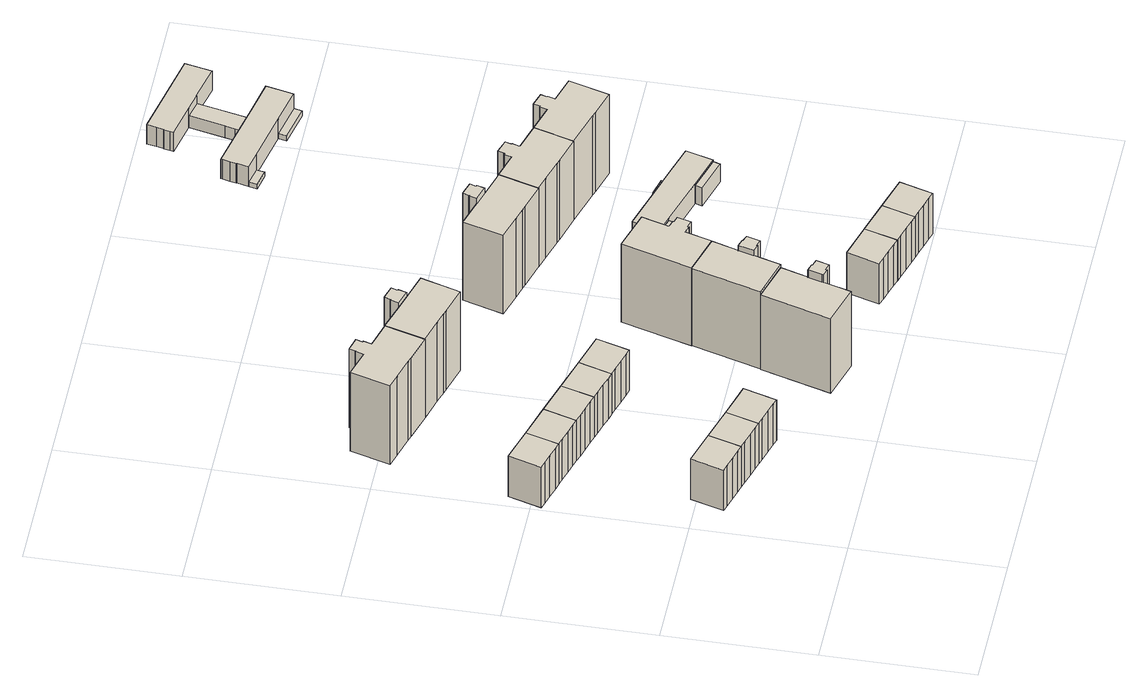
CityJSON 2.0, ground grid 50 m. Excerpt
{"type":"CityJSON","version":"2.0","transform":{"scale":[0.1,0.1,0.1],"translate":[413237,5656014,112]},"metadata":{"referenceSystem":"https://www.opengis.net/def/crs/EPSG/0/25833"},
"CityObjects":{
"building1":{"type":"Building","attributes":{"Dachtyp_tdc":"tdcPolyFlatRoof","Gemeindeschluessel":14612000,"Dachneigung":0,"QualitaetDacherkennung":60,"Geometrietyp2DReferenz":"3000","measuredHeight":16.82,"function":"31001_9998","roofType":"1000"},"geometry":[{"type":"Solid","lod":"1","boundaries":[[[[0,1,2,3,4,5,6]],[[7,8,9,10,11,12,13]],[[6,8,7,0]],[[5,9,8,6]],[[4,10,9,5]],[[3,11,10,4]],[[2,12,11,3]],[[1,13,12,2]],[[0,7,13,1]]]]}]},
"building2":{"type":"Building","attributes":{"Dachtyp_tdc":"tdcPolyFlatRoof","Gemeindeschluessel":14612000,"Dachneigung":0,"QualitaetDacherkennung":64,"Geometrietyp2DReferenz":"3000","measuredHeight":16.82,"function":"31001_9998","roofType":"1000"},"geometry":[{"type":"Solid","lod":"1","boundaries":[[[[14,15,16,17,18,19,20]],[[21,22,23,24,25,26,27]],[[20,22,21,14]],[[19,23,22,20]],[[18,24,23,19]],[[17,25,24,18]],[[16,26,25,17]],[[15,27,26,16]],[[14,21,27,15]]]]}]},
"building3":{"type":"Building","attributes":{"Dachtyp_tdc":"tdcPolyFlatRoof","Gemeindeschluessel":14612000,"Dachneigung":0,"QualitaetDacherkennung":59,"Geometrietyp2DReferenz":"3000","measuredHeight":16.82,"function":"31001_9998","roofType":"1000"},"geometry":[{"type":"Solid","lod":"1","boundaries":[[[[28,29,30,31,5,4,32]],[[33,34,10,9,35,36,37]],[[32,34,33,28]],[[4,10,34,32]],[[5,9,10,4]],[[31,35,9,5]],[[30,36,35,31]],[[29,37,36,30]],[[28,33,37,29]]]]}]},
"building4":{"type":"Building","attributes":{"Dachtyp_tdc":"tdcPolyFlatRoof","Gemeindeschluessel":14612000,"Dachneigung":0,"QualitaetDacherkennung":66,"Geometrietyp2DReferenz":"3000","measuredHeight":16.83,"function":"31001_9998","roofType":"1000"},"geometry":[{"type":"Solid","lod":"1","boundaries":[[[[38,39,40,41,18,17,42]],[[43,44,25,24,45,46,47]],[[42,44,43,38]],[[17,25,44,42]],[[18,24,25,17]],[[41,45,24,18]],[[40,46,45,41]],[[39,47,46,40]],[[38,43,47,39]]]]}]},
"building5":{"type":"Building","attributes":{"Dachtyp_tdc":"tdcPolyFlatRoof","Gemeindeschluessel":14612000,"Dachneigung":0,"QualitaetDacherkennung":60,"Geometrietyp2DReferenz":"3000","measuredHeight":16.82,"function":"31001_9998","roofType":"1000"},"geometry":[{"type":"Solid","lod":"1","boundaries":[[[[48,49,50,51,31,30,52]],[[53,54,36,35,55,56,57]],[[52,54,53,48]],[[30,36,54,52]],[[31,35,36,30]],[[51,55,35,31]],[[50,56,55,51]],[[49,57,56,50]],[[48,53,57,49]]]]}]},
"building6":{"type":"Building","attributes":{"Dachtyp_tdc":"tdcPolyFlatRoof","Gemeindeschluessel":14612000,"Dachneigung":0,"QualitaetDacherkennung":64,"Geometrietyp2DReferenz":"3000","measuredHeight":16.84,"function":"31001_9998","roofType":"1000"},"geometry":[{"type":"Solid","lod":"1","boundaries":[[[[58,59,60,61,62,41,40]],[[63,64,65,66,67,68,69]],[[40,64,63,58]],[[41,65,64,40]],[[62,66,65,41]],[[61,67,66,62]],[[60,68,67,61]],[[59,69,68,60]],[[58,63,69,59]]]]}]},
"building7":{"type":"Building","attributes":{"Dachtyp_tdc":"tdcPolyFlatRoof","Gemeindeschluessel":14612000,"Dachneigung":0,"QualitaetDacherkennung":65,"Geometrietyp2DReferenz":"3000","measuredHeight":16.83,"function":"31001_9998","roofType":"1000"},"geometry":[{"type":"Solid","lod":"1","boundaries":[[[[70,71,72,73,62,61,74]],[[75,76,67,66,77,78,79]],[[74,76,75,70]],[[61,67,76,74]],[[62,66,67,61]],[[73,77,66,62]],[[72,78,77,73]],[[71,79,78,72]],[[70,75,79,71]]]]}]},
"building8":{"type":"Building","attributes":{"Dachtyp_tdc":"tdcFreeFormRoof","Gemeindeschluessel":14612000,"Dachneigung":16.63,"QualitaetDacherkennung":14,"Geometrietyp2DReferenz":"3000","measuredHeight":34.52,"function":"31001_9998","roofType":"5000"},"geometry":[{"type":"Solid","lod":"1","boundaries":[[[[80,81,82,83,84,85,86,87,88,89,90,91,92,93,94,95]],[[96,97,98,99,100,101,102,103,104,105,106,107,108,109,110,111]],[[95,97,96,80]],[[94,98,97,95]],[[93,99,98,94]],[[92,100,99,93]],[[91,101,100,92]],[[90,102,101,91]],[[89,103,102,90]],[[88,104,103,89]],[[87,105,104,88]],[[86,106,105,87]],[[85,107,106,86]],[[84,108,107,85]],[[83,109,108,84]],[[82,110,109,83]],[[81,111,110,82]],[[80,96,111,81]]]]}]},
"building9":{"type":"Building","attributes":{"Dachtyp_tdc":"tdcPolyFlatRoof","Gemeindeschluessel":14612000,"Dachneigung":0,"QualitaetDacherkennung":64,"Geometrietyp2DReferenz":"3000","measuredHeight":16.84,"function":"31001_9998","roofType":"1000"},"geometry":[{"type":"Solid","lod":"1","boundaries":[[[[112,113,114,115,73,72,116]],[[117,118,119,120,121,122,123]],[[116,118,117,112]],[[72,119,118,116]],[[73,120,119,72]],[[115,121,120,73]],[[114,122,121,115]],[[113,123,122,114]],[[112,117,123,113]]]]}]},
"building10":{"type":"Building","attributes":{"Gemeindeschluessel":14612000,"Geometrietyp2DReferenz":"3000","function":"31001_9998","roofType":"9999"},"children":["building10-1","building10-2"]},
"building10-1":{"type":"BuildingPart","attributes":{"Dachtyp_tdc":"tdcFreeFormRoof","Dachneigung":14.13,"QualitaetDacherkennung":14,"Geometrietyp2DReferenz":"3000","measuredHeight":34.41,"roofType":"5000"},"parents":["building10"],"geometry":[{"type":"Solid","lod":"1","boundaries":[[[[124,125,126,127,128,129,130,131,132,133]],[[134,135,136,137,138,139,140,141,142,143]],[[133,134,143,124]],[[132,135,134,133]],[[131,136,135,132]],[[130,137,136,131]],[[129,138,137,130]],[[128,139,138,129]],[[127,140,139,128]],[[126,141,140,127]],[[125,142,141,126]],[[124,143,142,125]]]]}]},
"building10-2":{"type":"BuildingPart","attributes":{"Dachtyp_tdc":"tdcPolyFlatRoof","Dachneigung":0,"QualitaetDacherkennung":46,"Geometrietyp2DReferenz":"3000","measuredHeight":30.97,"roofType":"1000"},"parents":["building10"],"geometry":[{"type":"Solid","lod":"1","boundaries":[[[[144,145,146,147,148,149]],[[150,143,140,151,152,153]],[[149,143,150,144]],[[148,140,143,149]],[[147,151,140,148]],[[146,152,151,147]],[[145,153,152,146]],[[144,150,153,145]]]]}]},
"building11":{"type":"Building","attributes":{"Gemeindeschluessel":14612000,"Geometrietyp2DReferenz":"3000","function":"31001_9998","roofType":"9999"},"children":["building11-1","building11-2"]},
"building11-1":{"type":"BuildingPart","attributes":{"Dachtyp_tdc":"tdcHipAndGableRoof","Dachneigung":15.39,"QualitaetDacherkennung":18,"Geometrietyp2DReferenz":"3000","measuredHeight":34.5,"roofType":"5000"},"parents":["building11"],"geometry":[{"type":"Solid","lod":"1","boundaries":[[[[154,155,156,157,158,159,160,161,162]],[[163,164,165,166,167,168,169,170,171]],[[162,164,163,154]],[[161,165,164,162]],[[160,166,165,161]],[[159,167,166,160]],[[158,168,167,159]],[[157,169,168,158]],[[156,170,169,157]],[[155,171,170,156]],[[154,163,171,155]]]]}]},
"building11-2":{"type":"BuildingPart","attributes":{"Dachtyp_tdc":"tdcPolyFlatRoof","Dachneigung":9.14,"QualitaetDacherkennung":50,"Geometrietyp2DReferenz":"3000","measuredHeight":35.11,"roofType":"2100"},"parents":["building11"],"geometry":[{"type":"Solid","lod":"1","boundaries":[[[[172,173,174,175,176,177,178,179,180]],[[181,182,183,170,169,184,185,186,187]],[[180,182,181,172]],[[179,183,182,180]],[[178,170,183,179]],[[177,169,170,178]],[[176,184,169,177]],[[175,185,184,176]],[[174,186,185,175]],[[173,187,186,174]],[[172,181,187,173]]]]}]},
"building12":{"type":"Building","attributes":{"Gemeindeschluessel":14612000,"Geometrietyp2DReferenz":"3000","function":"31001_9998","roofType":"9999"},"children":["building12-1","building12-2"]},
"building12-1":{"type":"BuildingPart","attributes":{"Dachtyp_tdc":"tdcPolyFlatRoof","Dachneigung":15.88,"QualitaetDacherkennung":51,"Geometrietyp2DReferenz":"3000","measuredHeight":34.9,"roofType":"2100"},"parents":["building12"],"geometry":[{"type":"Solid","lod":"1","boundaries":[[[[188,189,190,191,192,193,194,195]],[[196,197,198,199,200,201,202,203]],[[195,197,196,188]],[[194,198,197,195]],[[193,199,198,194]],[[192,200,199,193]],[[191,201,200,192]],[[190,202,201,191]],[[189,203,202,190]],[[188,196,203,189]]]]}]},
"building12-2":{"type":"BuildingPart","attributes":{"Dachtyp_tdc":"tdcHipAndGableRoof","Dachneigung":15.66,"QualitaetDacherkennung":19,"Geometrietyp2DReferenz":"3000","measuredHeight":34.02,"roofType":"5000"},"parents":["building12"],"geometry":[{"type":"Solid","lod":"1","boundaries":[[[[204,205,206,207,208,209,210]],[[211,199,212,213,214,215,200]],[[210,211,200,204]],[[209,199,211,210]],[[208,212,199,209]],[[207,213,212,208]],[[206,214,213,207]],[[205,215,214,206]],[[204,200,215,205]]]]}]},
"building13":{"type":"Building","attributes":{"Dachtyp_tdc":"tdcFreeFormRoof","Gemeindeschluessel":14612000,"Dachneigung":20.45,"QualitaetDacherkennung":18,"Geometrietyp2DReferenz":"3000","measuredHeight":34.38,"function":"31001_9998","roofType":"5000"},"geometry":[{"type":"Solid","lod":"1","boundaries":[[[[216,217,218,219,220,221,222,223,224,225,226,227]],[[228,229,230,231,232,233,234,235,236,237,238,239]],[[227,229,228,216]],[[226,230,229,227]],[[225,231,230,226]],[[224,232,231,225]],[[223,233,232,224]],[[222,234,233,223]],[[221,235,234,222]],[[220,236,235,221]],[[219,237,236,220]],[[218,238,237,219]],[[217,239,238,218]],[[216,228,239,217]]]]}]},
"building14":{"type":"Building","attributes":{"Dachtyp_tdc":"tdcPolyFlatRoof","Gemeindeschluessel":14612000,"Dachneigung":0,"QualitaetDacherkennung":56,"Geometrietyp2DReferenz":"3000","measuredHeight":16.82,"function":"31001_9998","roofType":"1000"},"geometry":[{"type":"Solid","lod":"1","boundaries":[[[[240,241,242,243,244,245,246]],[[247,248,249,250,251,252,253]],[[246,248,247,240]],[[245,249,248,246]],[[244,250,249,245]],[[243,251,250,244]],[[242,252,251,243]],[[241,253,252,242]],[[240,247,253,241]]]]}]},
"building15":{"type":"Building","attributes":{"Dachtyp_tdc":"tdcPolyFlatRoof","Gemeindeschluessel":14612000,"Dachneigung":0,"QualitaetDacherkennung":56,"Geometrietyp2DReferenz":"3000","measuredHeight":16.88,"function":"31001_9998","roofType":"1000"},"geometry":[{"type":"Solid","lod":"1","boundaries":[[[[254,255,244,243,256,257,258]],[[259,260,261,262,263,264,265]],[[258,260,259,254]],[[257,261,260,258]],[[256,262,261,257]],[[243,263,262,256]],[[244,264,263,243]],[[255,265,264,244]],[[254,259,265,255]]]]}]},
"building16":{"type":"Building","attributes":{"Gemeindeschluessel":14612000,"Geometrietyp2DReferenz":"3000","function":"31001_9998","roofType":"9999"},"children":["building16-1","building16-2"]},
"building16-1":{"type":"BuildingPart","attributes":{"Dachtyp_tdc":"tdcPolyFlatRoof","Dachneigung":11.91,"QualitaetDacherkennung":62,"Geometrietyp2DReferenz":"3000","measuredHeight":35.16,"roofType":"2100"},"parents":["building16"],"geometry":[{"type":"Solid","lod":"1","boundaries":[[[[266,267,268,269,270,271,272,273,274]],[[275,276,277,278,279,280,281,282,283]],[[273,275,283,274]],[[272,276,275,273]],[[271,277,276,272]],[[270,278,277,271]],[[269,279,278,270]],[[268,280,279,269]],[[267,281,280,268]],[[266,282,281,267]],[[274,283,282,266]]]]}]},
"building16-2":{"type":"BuildingPart","attributes":{"Dachtyp_tdc":"tdcHipAndGableRoof","Dachneigung":14.97,"QualitaetDacherkennung":19,"Geometrietyp2DReferenz":"3000","measuredHeight":34.19,"roofType":"5000"},"parents":["building16"],"geometry":[{"type":"Solid","lod":"1","boundaries":[[[[284,285,286,287,288,289,290,291,292,293,294]],[[295,282,296,297,298,299,300,301,302,303,283]],[[294,295,283,284]],[[293,282,295,294]],[[292,296,282,293]],[[291,297,296,292]],[[290,298,297,291]],[[289,299,298,290]],[[288,300,299,289]],[[287,301,300,288]],[[286,302,301,287]],[[285,303,302,286]],[[284,283,303,285]]]]}]},
"building17":{"type":"Building","attributes":{"Dachtyp_tdc":"tdcPolyFlatRoof","Gemeindeschluessel":14612000,"Dachneigung":0,"QualitaetDacherkennung":56,"Geometrietyp2DReferenz":"3000","measuredHeight":16.89,"function":"31001_9998","roofType":"1000"},"geometry":[{"type":"Solid","lod":"1","boundaries":[[[[304,305,306,307,308,255,254]],[[309,259,265,310,311,312,313]],[[254,259,309,304]],[[255,265,259,254]],[[308,310,265,255]],[[307,311,310,308]],[[306,312,311,307]],[[305,313,312,306]],[[304,309,313,305]]]]}]},
"building18":{"type":"Building","attributes":{"Dachtyp_tdc":"tdcFreeFormRoof","Gemeindeschluessel":14612000,"Dachneigung":14.63,"QualitaetDacherkennung":19,"Geometrietyp2DReferenz":"3000","measuredHeight":34.42,"function":"31001_9998","roofType":"5000"},"geometry":[{"type":"Solid","lod":"1","boundaries":[[[[314,315,316,317,318,319,320,321,322,323,324,325,326,327,328,329]],[[330,331,332,333,334,335,336,337,338,339,340,341,342,343,344,345]],[[329,331,330,314]],[[328,332,331,329]],[[327,333,332,328]],[[326,334,333,327]],[[325,335,334,326]],[[324,336,335,325]],[[323,337,336,324]],[[322,338,337,323]],[[321,339,338,322]],[[320,340,339,321]],[[319,341,340,320]],[[318,342,341,319]],[[317,343,342,318]],[[316,344,343,317]],[[315,345,344,316]],[[314,330,345,315]]]]}]},
"building19":{"type":"Building","attributes":{"Gemeindeschluessel":14612000,"Geometrietyp2DReferenz":"3000","function":"31001_9998","roofType":"9999"},"children":["building19-1","building19-2","building19-3","building19-4"]},
"building19-1":{"type":"BuildingPart","attributes":{"Dachtyp_tdc":"tdcPolyFlatRoof","Dachneigung":0,"QualitaetDacherkennung":69,"Geometrietyp2DReferenz":"3000","measuredHeight":7.4,"roofType":"1000"},"parents":["building19"],"geometry":[{"type":"Solid","lod":"1","boundaries":[[[[346,347,348,349]],[[350,351,352,353]],[[349,351,350,346]],[[348,352,351,349]],[[347,353,352,348]],[[346,350,353,347]]]]}]},
"building19-2":{"type":"BuildingPart","attributes":{"Dachtyp_tdc":"tdcPolyFlatRoof","Dachneigung":0,"QualitaetDacherkennung":57,"Geometrietyp2DReferenz":"3000","measuredHeight":4.72,"roofType":"1000"},"parents":["building19"],"geometry":[{"type":"Solid","lod":"1","boundaries":[[[[354,355,356,357]],[[358,359,360,361]],[[357,359,358,354]],[[356,360,359,357]],[[355,361,360,356]],[[354,358,361,355]]]]}]},
"building19-3":{"type":"BuildingPart","attributes":{"Dachtyp_tdc":"tdcPolyFlatRoof","Dachneigung":0,"QualitaetDacherkennung":64,"Geometrietyp2DReferenz":"3000","measuredHeight":7.51,"roofType":"1000"},"parents":["building19"],"geometry":[{"type":"Solid","lod":"1","boundaries":[[[[362,363,364,365]],[[366,367,368,369]],[[365,367,366,362]],[[364,368,367,365]],[[363,369,368,364]],[[362,366,369,363]]]]}]},
"building19-4":{"type":"BuildingPart","attributes":{"Dachtyp_tdc":"tdcPolyFlatRoof","Dachneigung":0,"QualitaetDacherkennung":56,"Geometrietyp2DReferenz":"3000","measuredHeight":8.16,"roofType":"1000"},"parents":["building19"],"geometry":[{"type":"Solid","lod":"1","boundaries":[[[[370,371,372,373,374,375,376,377]],[[361,378,366,369,350,353,379,358]],[[376,378,361,377]],[[375,366,378,376]],[[374,369,366,375]],[[373,350,369,374]],[[372,353,350,373]],[[371,379,353,372]],[[370,358,379,371]],[[377,361,358,370]]]]}]},
"building20":{"type":"Building","attributes":{"Dachtyp_tdc":"tdcFreeFormRoof","Gemeindeschluessel":14612000,"Dachneigung":15.62,"QualitaetDacherkennung":20,"Geometrietyp2DReferenz":"3000","measuredHeight":34.61,"function":"31001_9998","roofType":"5000"},"geometry":[{"type":"Solid","lod":"1","boundaries":[[[[380,381,382,383,384,385,386,387,388,389,390,391,392,393]],[[394,395,396,397,398,399,400,401,342,341,402,403,404,405]],[[393,395,394,380]],[[392,396,395,393]],[[391,397,396,392]],[[390,398,397,391]],[[389,399,398,390]],[[388,400,399,389]],[[387,401,400,388]],[[386,342,401,387]],[[385,341,342,386]],[[384,402,341,385]],[[383,403,402,384]],[[382,404,403,383]],[[381,405,404,382]],[[380,394,405,381]]]]}]},
"building21":{"type":"Building","attributes":{"Gemeindeschluessel":14612000,"Geometrietyp2DReferenz":"3000","function":"31001_9998","roofType":"9999"},"children":["building21-1","building21-2","building21-3","building21-4","building21-5"]},
"building21-1":{"type":"BuildingPart","attributes":{"Dachtyp_tdc":"tdcGableRoof","Dachneigung":10.02,"QualitaetDacherkennung":73,"Geometrietyp2DReferenz":"3000","measuredHeight":8.52,"roofType":"3100"},"parents":["building21"],"geometry":[{"type":"Solid","lod":"1","boundaries":[[[[406,407,408,409,410,411,412,413,414,415,416,417]],[[418,419,420,421,422,423,424,425,426,427,428,429]],[[417,419,418,406]],[[416,420,419,417]],[[415,421,420,416]],[[414,422,421,415]],[[413,423,422,414]],[[412,424,423,413]],[[411,425,424,412]],[[410,426,425,411]],[[409,427,426,410]],[[408,428,427,409]],[[407,429,428,408]],[[406,418,429,407]]]]}]},
"building21-2":{"type":"BuildingPart","attributes":{"Dachtyp_tdc":"tdcGableRoof","Dachneigung":10.71,"QualitaetDacherkennung":55,"Geometrietyp2DReferenz":"3000","measuredHeight":8.6,"roofType":"3100"},"parents":["building21"],"geometry":[{"type":"Solid","lod":"1","boundaries":[[[[430,431,432,433,434,435,436,437,438,439,440,441,442]],[[443,444,445,446,447,448,449,450,451,452,453,454,455]],[[441,444,443,442]],[[440,445,444,441]],[[439,446,445,440]],[[438,447,446,439]],[[437,448,447,438]],[[436,449,448,437]],[[435,450,449,436]],[[434,451,450,435]],[[433,452,451,434]],[[432,453,452,433]],[[431,454,453,432]],[[430,455,454,431]],[[442,443,455,430]]]]}]},
"building21-3":{"type":"BuildingPart","attributes":{"Dachtyp_tdc":"tdcFreeFormRoof","Dachneigung":38.5,"QualitaetDacherkennung":11,"Geometrietyp2DReferenz":"3000","measuredHeight":2.63,"roofType":"5000"},"parents":["building21"],"geometry":[{"type":"Solid","lod":"1","boundaries":[[[[456,457,458,459,460]],[[454,461,462,463,455]],[[459,461,454,460]],[[458,462,461,459]],[[457,463,462,458]],[[456,455,463,457]],[[460,454,455,456]]]]}]},
"building21-4":{"type":"BuildingPart","attributes":{"Dachtyp_tdc":"tdcFreeFormRoof","Dachneigung":46.43,"QualitaetDacherkennung":11,"Geometrietyp2DReferenz":"3000","measuredHeight":2.63,"roofType":"5000"},"parents":["building21"],"geometry":[{"type":"Solid","lod":"1","boundaries":[[[[464,465,466,467]],[[468,469,444,443]],[[467,469,468,464]],[[466,444,469,467]],[[465,443,444,466]],[[464,468,443,465]]]]}]},
"building21-5":{"type":"BuildingPart","attributes":{"Dachtyp_tdc":"tdcPolyFlatRoof","Dachneigung":0,"QualitaetDacherkennung":86,"Geometrietyp2DReferenz":"3000","measuredHeight":4.86,"roofType":"1000"},"parents":["building21"],"geometry":[{"type":"Solid","lod":"1","boundaries":[[[[470,471,472,473,474,475,476,477]],[[478,479,419,418,480,481,451,450]],[[476,478,450,477]],[[475,479,478,476]],[[474,419,479,475]],[[473,418,419,474]],[[472,480,418,473]],[[471,481,480,472]],[[470,451,481,471]],[[477,450,451,470]]]]}]}
},
"vertices":[
[88,408,184],[111,401,184],[147,390,184],[181,380,184],[205,374,184],[237,484,184],[121,518,184],[88,408,16],[121,518,16],[237,484,16],[205,374,16],[181,380,16],[147,390,16],[111,401,16],
[24,958,181],[59,948,181],[95,937,181],[118,931,181],[150,1041,181],[35,1075,181],[2,965,181],[24,958,13],[2,965,13],[35,1075,13],[150,1041,13],[118,931,13],[95,937,13],[59,948,13],
[262,357,184],[297,347,184],[319,340,184],[352,450,184],[227,367,184],[262,357,16],[227,367,16],[352,450,16],[319,340,16],[297,347,16],
[176,914,181],[210,904,181],[234,897,181],[267,1007,181],[141,924,181],[176,914,13],[141,924,13],[267,1007,13],[234,897,13],[210,904,13],
[378,323,184],[415,312,184],[436,306,184],[469,416,184],[342,333,184],[378,323,16],[342,333,16],[469,416,16],[436,306,16],[415,312,16],
[257,890,181],[292,880,181],[326,870,181],[350,863,181],[382,973,181],[257,890,12],[234,897,12],[267,1007,12],[382,973,12],[350,863,12],[326,870,12],[292,880,12],
[408,846,181],[443,835,181],[465,829,181],[498,939,181],[373,856,181],[408,846,12],[373,856,12],[498,939,12],[465,829,12],[443,835,12],
[355,1395,329],[394,1528,329],[305,1553,329],[313,1581,329],[309,1582,329],[316,1605,329],[270,1618,329],[264,1598,329],[264,1595,329],[261,1596,329],[253,1569,329],[164,1595,329],[125,1462,329],[173,1448,329],[247,1427,329],[264,1422,329],[355,1395,2],[264,1422,2],[247,1427,2],[173,1448,2],[125,1462,2],[164,1595,2],[253,1569,2],[261,1596,2],[264,1595,2],[264,1598,2],[270,1618,2],[316,1605,2],[309,1582,2],[313,1581,2],[305,1553,2],[394,1528,2],
[523,812,181],[561,801,181],[582,795,181],[615,905,181],[489,822,181],[523,812,13],[489,822,13],[465,829,13],[498,939,13],[615,905,13],[582,795,13],[561,801,13],
[857,285,355],[856,283,355],[843,238,355],[842,233,355],[866,226,355],[868,231,355],[891,224,355],[904,268,355],[881,275,355],[882,278,355],[882,278,15],[881,275,15],[904,268,15],[891,224,15],[868,231,15],[866,226,15],[842,233,15],[843,238,15],[856,283,15],[857,285,15],
[884,375,325],[749,414,325],[680,180,325],[815,141,325],[842,233,325],[857,285,325],[884,375,15],[815,141,15],[680,180,15],[749,414,15],
[589,1327,331],[628,1459,331],[535,1486,331],[483,1501,331],[394,1528,331],[355,1395,331],[437,1371,331],[479,1359,331],[494,1354,331],[589,1327,3],[494,1354,3],[479,1359,3],[437,1371,3],[355,1395,3],[394,1528,3],[483,1501,3],[535,1486,3],[628,1459,3],
[547,1537,350],[501,1550,350],[495,1530,350],[494,1528,350],[491,1529,350],[483,1501,350],[535,1486,350],[543,1513,350],[540,1515,350],[547,1537,3],[540,1515,3],[543,1513,3],[491,1529,3],[494,1528,3],[495,1530,3],[501,1550,3],
[958,453,358],[971,499,358],[949,506,358],[950,509,358],[925,516,358],[910,464,358],[935,457,358],[935,460,358],[958,453,16],[935,460,16],[935,457,16],[910,464,16],[925,516,16],[950,509,16],[949,506,16],[971,499,16],
[925,516,338],[951,604,338],[817,643,338],[749,414,338],[884,375,338],[910,464,338],[917,488,338],[917,488,16],[884,375,16],[749,414,16],[817,643,16],[951,604,16],
[992,746,340],[1019,837,340],[885,877,340],[817,643,340],[951,604,340],[976,693,340],[1001,685,340],[1002,689,340],[1025,683,340],[1038,729,340],[1016,735,340],[1017,739,340],[992,746,15],[1017,739,15],[1016,735,15],[1038,729,15],[1025,683,15],[1002,689,15],[1001,685,15],[976,693,15],[951,604,15],[817,643,15],[885,877,15],[1019,837,15],
[1134,100,184],[1168,90,184],[1203,79,184],[1227,72,184],[1260,182,184],[1142,216,184],[1110,107,184],[1134,100,16],[1110,107,16],[1142,216,16],[1260,182,16],[1227,72,16],[1203,79,16],[1168,90,16],
[1343,38,184],[1375,148,184],[1248,66,184],[1284,55,184],[1319,45,184],[1343,38,15],[1319,45,15],[1284,55,15],[1248,66,15],[1227,72,15],[1260,182,15],[1375,148,15],
[1052,1336,349],[1060,1362,349],[1056,1363,349],[1063,1385,349],[1017,1399,349],[1011,1378,349],[1010,1376,349],[1008,1377,349],[1000,1351,349],[1008,1377,3],[1010,1376,3],[1011,1378,3],[1017,1399,3],[1063,1385,3],[1056,1363,3],[1060,1362,3],[1052,1336,3],[1000,1351,3],
[1000,1351,329],[909,1378,329],[869,1244,329],[953,1219,329],[997,1207,329],[1013,1202,329],[1103,1176,329],[1142,1309,329],[1052,1335,329],[1052,1336,329],[1025,1344,329],[1025,1344,3],[1052,1335,3],[1142,1309,3],[1103,1176,3],[1013,1202,3],[997,1207,3],[953,1219,3],[869,1244,3],[909,1378,3],
[1364,32,184],[1399,22,184],[1433,12,184],[1459,4,184],[1491,114,184],[1364,32,15],[1491,114,15],[1459,4,15],[1433,12,15],[1399,22,15],
[1103,1176,330],[1150,1162,330],[1225,1140,330],[1240,1135,330],[1335,1108,330],[1374,1241,330],[1282,1268,330],[1290,1294,330],[1287,1295,330],[1294,1317,330],[1248,1331,330],[1242,1311,330],[1241,1308,330],[1237,1309,330],[1229,1284,330],[1142,1309,330],[1103,1176,2],[1142,1309,2],[1229,1284,2],[1237,1309,2],[1241,1308,2],[1242,1311,2],[1248,1331,2],[1294,1317,2],[1287,1295,2],[1290,1294,2],[1282,1268,2],[1374,1241,2],[1335,1108,2],[1240,1135,2],[1225,1140,2],[1150,1162,2],
[1301,804,80],[1241,822,80],[1233,795,80],[1293,777,80],[1301,804,6],[1293,777,6],[1233,795,6],[1241,822,6],
[1441,861,53],[1501,844,53],[1507,865,53],[1447,882,53],[1441,861,6],[1447,882,6],[1507,865,6],[1501,844,6],
[1591,718,81],[1473,753,81],[1465,729,81],[1584,694,81],[1591,718,6],[1584,694,6],[1465,729,6],[1473,753,6],
[1441,861,88],[1268,912,88],[1241,822,88],[1301,804,88],[1473,753,88],[1591,718,88],[1617,809,88],[1501,844,88],[1617,809,6],[1268,912,6],
[1526,1248,331],[1480,1262,331],[1474,1240,331],[1470,1241,331],[1462,1215,331],[1374,1241,331],[1335,1108,331],[1458,1071,331],[1476,1066,331],[1565,1040,331],[1605,1174,331],[1515,1200,331],[1523,1225,331],[1520,1226,331],[1526,1248,2],[1520,1226,2],[1523,1225,2],[1515,1200,2],[1605,1174,2],[1565,1040,2],[1476,1066,2],[1458,1071,2],[1462,1215,2],[1470,1241,2],[1474,1240,2],[1480,1262,2],
[1597,2341,83],[1597,2342,83],[1718,2315,83],[1725,2346,83],[1737,2405,83],[1439,2469,83],[1432,2437,83],[1427,2414,83],[1426,2411,83],[1422,2392,83],[1420,2380,83],[1537,2355,83],[1597,2341,3],[1537,2355,3],[1420,2380,3],[1422,2392,3],[1426,2411,3],[1427,2414,3],[1432,2437,3],[1439,2469,3],[1737,2405,3],[1725,2346,3],[1718,2315,3],[1597,2342,3],
[1537,2074,84],[1659,2048,84],[1668,2087,84],[1679,2139,84],[1559,2164,84],[1499,2177,84],[1323,2215,84],[1322,2209,84],[1316,2184,84],[1312,2164,84],[1312,2162,84],[1303,2124,84],[1362,2111,84],[1362,2111,3],[1303,2124,3],[1312,2162,3],[1312,2164,3],[1316,2184,3],[1322,2209,3],[1323,2215,3],[1499,2177,3],[1559,2164,3],[1679,2139,3],[1668,2087,3],[1659,2048,3],[1537,2074,3],
[1537,2074,24],[1531,2046,24],[1653,2020,24],[1659,2047,24],[1659,2048,24],[1659,2047,3],[1653,2020,3],[1531,2046,3],
[1357,2084,22],[1362,2111,22],[1303,2124,22],[1297,2096,22],[1357,2084,3],[1297,2096,3],
[1559,2164,52],[1585,2283,52],[1591,2312,52],[1597,2341,52],[1537,2355,52],[1511,2235,52],[1504,2203,52],[1499,2177,52],[1504,2203,3],[1511,2235,3],[1591,2312,3],[1585,2283,3]
]}
